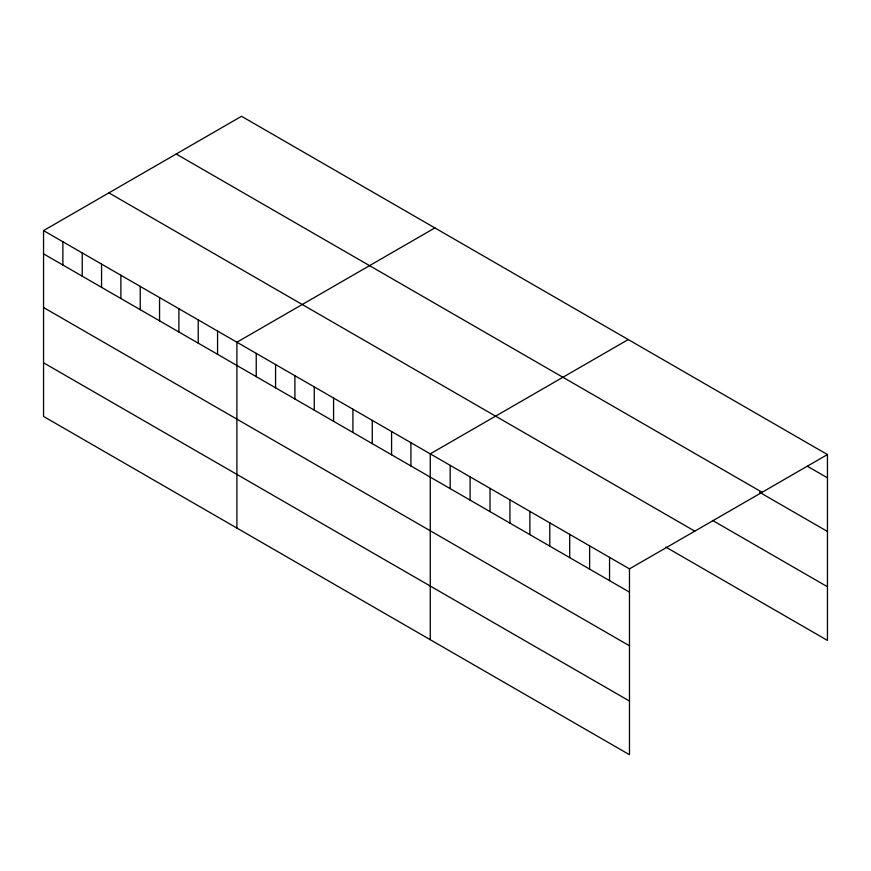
<?xml version="1.0" encoding="UTF-8"?>
<svg xmlns="http://www.w3.org/2000/svg" width="871" height="871" viewBox="0 0 871 871"><rect width="100%" height="100%" fill="white"/><g stroke="black" fill="none" stroke-linecap="round" stroke-linejoin="round"><path stroke-width="1.31" d="M43.55 230.597L629.472 568.872L629.472 754.711L43.55 416.436L43.55 230.597L241.528 116.289L827.45 454.564L827.45 640.403L665.738 547.042M434.89 227.919L236.901 342.227L236.901 528.066M628.241 339.559L430.252 453.856L430.252 639.695M629.472 568.872L827.45 454.564M807.526 466.323L827.45 477.831M176.203 154.015L762.114 492.289M759.479 492.235L827.45 531.473M712.609 520.455L827.45 586.749M108.886 192.872L694.797 531.158M43.55 253.853L629.472 592.128M43.55 307.507L629.472 645.781M43.55 362.782L629.472 701.057M609.548 557.375L609.548 580.63M589.623 545.867L589.623 569.133M569.699 534.369L569.699 557.625M549.786 522.872L549.786 546.128M529.862 511.364L529.862 534.62M509.938 499.867L509.938 523.123M490.014 488.359L490.014 511.625M470.1 476.862L470.1 500.117M450.176 465.364L450.176 488.62M410.916 442.697L410.916 465.952M391.58 431.537L391.58 454.793M372.255 420.366L372.255 443.633M352.918 409.207L352.918 432.462M333.582 398.047L333.582 421.303M314.246 386.876L314.246 410.143M294.91 375.717L294.91 398.972M275.574 364.557L275.574 387.813M256.237 353.386L256.237 376.653M217.565 331.067L217.565 354.323M198.229 319.907L198.229 343.163M178.893 308.737L178.893 331.993M159.556 297.577L159.556 320.833M140.231 286.417L140.231 309.673M120.895 275.247L120.895 298.503M101.559 264.087L101.559 287.343M82.222 252.928L82.222 276.183M62.886 241.757L62.886 265.024"/></g></svg>
